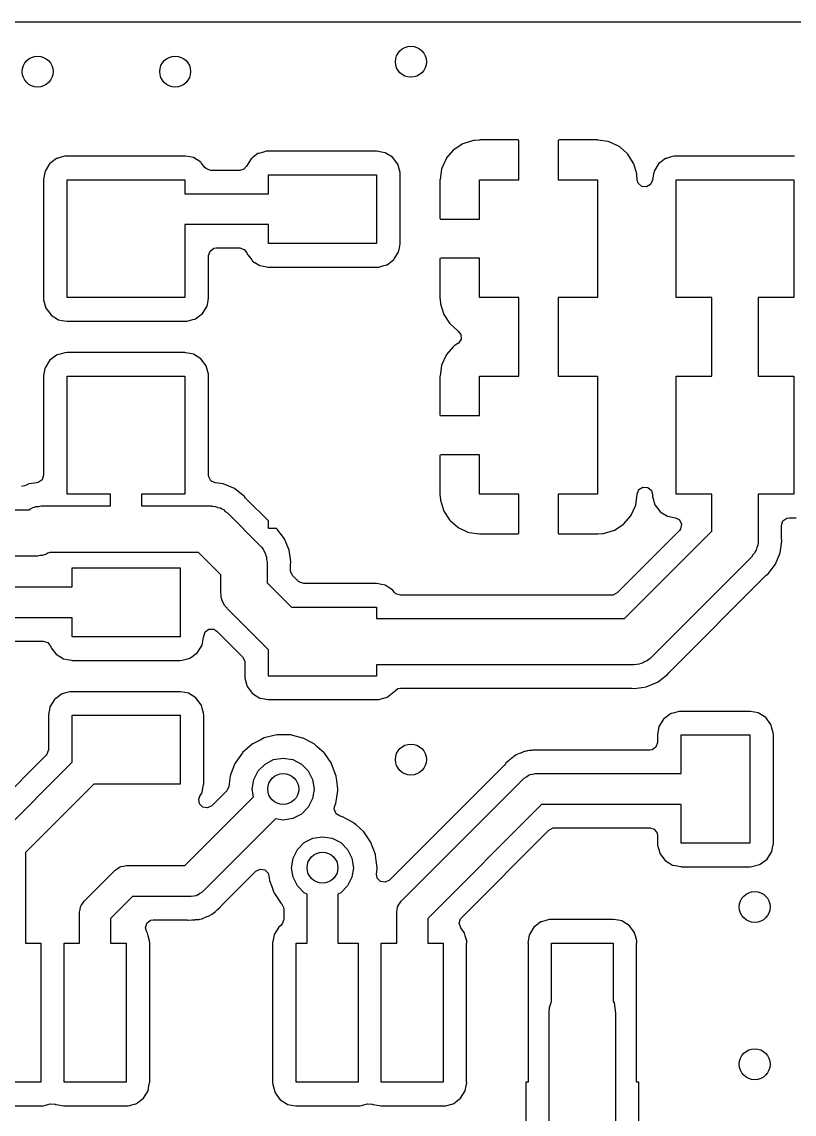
# Model space of a CAD drawing. Extents: x 0.03 to 2.37, y 0.03 to 1.57.
# Drawn here: x 1.507 to 1.9, y 1.015 to 1.57 of the extents above; entities that cross this region are included whole.
import ezdxf

# ---------------------------------------------------------------- set-up
doc = ezdxf.new("R2010")
doc.units = 0
doc.header["$MEASUREMENT"] = 0
doc.layers.add('BLACK', color=7, linetype='CONTINUOUS')

msp = doc.modelspace()

# ---------------------------------------------------------------- linework, layer by layer
at = {"layer": 'BLACK', "linetype": 'CONTINUOUS'}
for p, q in [((0.033583, 1.57031), (2.36642, 1.57031)), ((1.73138, 1.50822), (1.72701, 1.50541)), ((1.73188, 1.50845), (1.73138, 1.50822)), ((1.73693, 1.50993), (1.73188, 1.50845)), ((1.73733, 1.51001), (1.73693, 1.50993)), ((1.73993, 1.51019), (1.73733, 1.51001)), ((1.74007, 1.5102), (1.73993, 1.51019)), ((1.75968, 1.5102), (1.74007, 1.5102)), ((1.75984, 1.51008), (1.75968, 1.5102)), ((1.76, 1.50958), (1.75984, 1.51008)), ((1.76, 1.49), (1.76, 1.50958)), ((1.78012, 1.51003), (1.78, 1.50987)), ((1.78, 1.50987), (1.78, 1.49)), ((1.78062, 1.5102), (1.78012, 1.51003)), ((1.79986, 1.5102), (1.78062, 1.5102)), ((1.80014, 1.51018), (1.79986, 1.5102)), ((1.80541, 1.50942), (1.80014, 1.51018)), ((1.80594, 1.50926), (1.80541, 1.50942)), ((1.81067, 1.50711), (1.80594, 1.50926)), ((1.81113, 1.50681), (1.81067, 1.50711)), ((1.81505, 1.50341), (1.81113, 1.50681)), ((1.52464, 1.50077), (1.52111, 1.4981)), ((1.52499, 1.50087), (1.52464, 1.50077)), ((1.52749, 1.50158), (1.52499, 1.50087)), ((1.52499, 1.50087), (1.52499, 1.50087)), ((1.52889, 1.50198), (1.52749, 1.50158)), ((1.53, 1.50203), (1.52889, 1.50198)), ((1.59, 1.50203), (1.53, 1.50203)), ((1.59018, 1.50199), (1.59, 1.50203)), ((1.5924, 1.50158), (1.59018, 1.50199)), ((1.59018, 1.50199), (1.59018, 1.50199)), ((1.59434, 1.50122), (1.5924, 1.50158)), ((1.5981, 1.49889), (1.59434, 1.50122)), ((1.62361, 1.5006), (1.62128, 1.49684)), ((1.62417, 1.50103), (1.62361, 1.5006)), ((1.62465, 1.50139), (1.62417, 1.50103)), ((1.62714, 1.50327), (1.62465, 1.50139)), ((1.62749, 1.50337), (1.62714, 1.50327)), ((1.6299, 1.50405), (1.62749, 1.50337)), ((1.62749, 1.50337), (1.62749, 1.50337)), ((1.63139, 1.50448), (1.6299, 1.50405)), ((1.6325, 1.50453), (1.63139, 1.50448)), ((1.6875, 1.50453), (1.6325, 1.50453)), ((1.68768, 1.50449), (1.6875, 1.50453)), ((1.68997, 1.50407), (1.68768, 1.50449)), ((1.68768, 1.50449), (1.68768, 1.50449)), ((1.69184, 1.50372), (1.68997, 1.50407)), ((1.6956, 1.50139), (1.69184, 1.50372)), ((1.69827, 1.49786), (1.6956, 1.50139)), ((1.72289, 1.50067), (1.72074, 1.49594)), ((1.72319, 1.50113), (1.72289, 1.50067)), ((1.72659, 1.50505), (1.72319, 1.50113)), ((1.72701, 1.50541), (1.72659, 1.50505)), ((1.81541, 1.50299), (1.81505, 1.50341)), ((1.81822, 1.49862), (1.81541, 1.50299)), ((1.83464, 1.50077), (1.83111, 1.4981)), ((1.83499, 1.50087), (1.83464, 1.50077)), ((1.83749, 1.50158), (1.83499, 1.50087)), ((1.83499, 1.50087), (1.83499, 1.50087)), ((1.83889, 1.50198), (1.83749, 1.50158)), ((1.84, 1.50203), (1.83889, 1.50198)), ((1.9, 1.50203), (1.84, 1.50203)), ((1.90018, 1.50199), (1.9, 1.50203)), ((1.52111, 1.4981), (1.51878, 1.49434)), ((1.59832, 1.4986), (1.5981, 1.49889)), ((1.60009, 1.49625), (1.59832, 1.4986)), ((1.59832, 1.4986), (1.59832, 1.4986)), ((1.60091, 1.49545), (1.60009, 1.49625)), ((1.6032, 1.4947), (1.60091, 1.49545)), ((1.61997, 1.49533), (1.61786, 1.4947)), ((1.62123, 1.49688), (1.61997, 1.49533)), ((1.62128, 1.49684), (1.62123, 1.49688)), ((1.69948, 1.49361), (1.69827, 1.49786)), ((1.72058, 1.49541), (1.71982, 1.49014)), ((1.72074, 1.49594), (1.72058, 1.49541)), ((1.81845, 1.49812), (1.81822, 1.49862)), ((1.81993, 1.49307), (1.81845, 1.49812)), ((1.83111, 1.4981), (1.82878, 1.49434)), ((1.51801, 1.49018), (1.51797, 1.49)), ((1.51797, 1.49), (1.51797, 1.43)), ((1.51865, 1.49361), (1.51801, 1.49018)), ((1.51801, 1.49018), (1.51801, 1.49018)), ((1.51878, 1.49434), (1.51865, 1.49361)), ((1.53, 1.43), (1.53, 1.49)), ((1.53, 1.49), (1.59, 1.49)), ((1.59, 1.49), (1.59, 1.48287)), ((1.61786, 1.4947), (1.6032, 1.4947)), ((1.6325, 1.48287), (1.6325, 1.4925)), ((1.6325, 1.4925), (1.6875, 1.4925)), ((1.6875, 1.4925), (1.6875, 1.4575)), ((1.69953, 1.4925), (1.69948, 1.49361)), ((1.69953, 1.4575), (1.69953, 1.4925)), ((1.71982, 1.49014), (1.7198, 1.48986)), ((1.7198, 1.48986), (1.7198, 1.47062)), ((1.74, 1.47), (1.74, 1.49)), ((1.74, 1.49), (1.76, 1.49)), ((1.78, 1.49), (1.8, 1.49)), ((1.8, 1.49), (1.8, 1.43)), ((1.82001, 1.49267), (1.81993, 1.49307)), ((1.82019, 1.49007), (1.82001, 1.49267)), ((1.82019, 1.49001), (1.82019, 1.49007)), ((1.8202, 1.49001), (1.82019, 1.49001)), ((1.8202, 1.49), (1.8202, 1.49001)), ((1.82074, 1.48816), (1.8202, 1.49)), ((1.8202, 1.49), (1.8202, 1.49)), ((1.82797, 1.48979), (1.82702, 1.48758)), ((1.82801, 1.49018), (1.82797, 1.49)), ((1.82797, 1.49), (1.82797, 1.48982)), ((1.82797, 1.48982), (1.82797, 1.48979)), ((1.82865, 1.49361), (1.82801, 1.49018)), ((1.82801, 1.49018), (1.82801, 1.49018)), ((1.82878, 1.49434), (1.82865, 1.49361)), ((1.84, 1.43), (1.84, 1.49)), ((1.84, 1.49), (1.9, 1.49)), ((1.9, 1.49), (1.9, 1.43)), ((1.82255, 1.48657), (1.82074, 1.48816)), ((1.82495, 1.48635), (1.82255, 1.48657)), ((1.82702, 1.48758), (1.82495, 1.48635)), ((1.59, 1.48287), (1.6325, 1.48287)), ((1.6325, 1.46713), (1.59, 1.46713)), ((1.59, 1.46713), (1.59, 1.43)), ((1.6325, 1.4575), (1.6325, 1.46713)), ((1.7198, 1.47062), (1.71997, 1.47012)), ((1.71997, 1.47012), (1.72013, 1.47)), ((1.72013, 1.47), (1.74, 1.47)), ((1.6875, 1.4575), (1.6325, 1.4575)), ((1.69912, 1.4553), (1.69949, 1.45732)), ((1.69949, 1.45732), (1.69953, 1.4575)), ((1.69949, 1.45732), (1.69949, 1.45732)), ((1.60203, 1.4514), (1.60277, 1.45369)), ((1.60203, 1.43), (1.60203, 1.4514)), ((1.60277, 1.45369), (1.60472, 1.4551)), ((1.60472, 1.4551), (1.60593, 1.4553)), ((1.60593, 1.4553), (1.61789, 1.4553)), ((1.61789, 1.4553), (1.62018, 1.45455)), ((1.62018, 1.45455), (1.62142, 1.45278)), ((1.62142, 1.45278), (1.62147, 1.45281)), ((1.62147, 1.45281), (1.62163, 1.45249)), ((1.62163, 1.45249), (1.62173, 1.45214)), ((1.62173, 1.45214), (1.62195, 1.45185)), ((1.62195, 1.45185), (1.62195, 1.45185)), ((1.62195, 1.45185), (1.62397, 1.44918)), ((1.69656, 1.44968), (1.69872, 1.45316)), ((1.69872, 1.45316), (1.69912, 1.4553)), ((1.62397, 1.44918), (1.6244, 1.44861)), ((1.6244, 1.44861), (1.62816, 1.44628)), ((1.62816, 1.44628), (1.63003, 1.44593)), ((1.63003, 1.44593), (1.63232, 1.44551)), ((1.63232, 1.44551), (1.63232, 1.44551)), ((1.63232, 1.44551), (1.6325, 1.44547)), ((1.6325, 1.44547), (1.6875, 1.44547)), ((1.6875, 1.44547), (1.68861, 1.44552)), ((1.68861, 1.44552), (1.69128, 1.44628)), ((1.69128, 1.44628), (1.69251, 1.44663)), ((1.69251, 1.44663), (1.69286, 1.44673)), ((1.69251, 1.44663), (1.69251, 1.44663)), ((1.69286, 1.44673), (1.69639, 1.4494)), ((1.69639, 1.4494), (1.69656, 1.44968)), ((1.71992, 1.44984), (1.7198, 1.44968)), ((1.7198, 1.44968), (1.7198, 1.43007)), ((1.72042, 1.45), (1.71992, 1.44984)), ((1.74, 1.45), (1.72042, 1.45)), ((1.74, 1.43), (1.74, 1.45)), ((1.51797, 1.43), (1.51802, 1.42889)), ((1.51802, 1.42889), (1.51923, 1.42464)), ((1.59, 1.43), (1.53, 1.43)), ((1.60122, 1.42566), (1.60173, 1.42843)), ((1.60173, 1.42843), (1.60199, 1.42982)), ((1.60199, 1.42982), (1.60203, 1.43)), ((1.60199, 1.42982), (1.60199, 1.42982)), ((1.7198, 1.43007), (1.71981, 1.42993)), ((1.71981, 1.42993), (1.71999, 1.42733)), ((1.76, 1.43), (1.74, 1.43)), ((1.76, 1.39), (1.76, 1.43)), ((1.8, 1.43), (1.78, 1.43)), ((1.78, 1.43), (1.78, 1.39)), ((1.85819, 1.43), (1.84, 1.43)), ((1.85819, 1.39), (1.85819, 1.43)), ((1.9, 1.43), (1.88181, 1.43)), ((1.88181, 1.43), (1.88181, 1.39)), ((1.51923, 1.42464), (1.52117, 1.42207)), ((1.59889, 1.4219), (1.60122, 1.42566)), ((1.71999, 1.42733), (1.72007, 1.42693)), ((1.72007, 1.42693), (1.72155, 1.42188)), ((1.52117, 1.42207), (1.52158, 1.42153)), ((1.52158, 1.42153), (1.5219, 1.42111)), ((1.5219, 1.42111), (1.52566, 1.41878)), ((1.52566, 1.41878), (1.52753, 1.41843)), ((1.52753, 1.41843), (1.52982, 1.41801)), ((1.52982, 1.41801), (1.52982, 1.41801)), ((1.52982, 1.41801), (1.53, 1.41797)), ((1.53, 1.41797), (1.59, 1.41797)), ((1.59, 1.41797), (1.59111, 1.41802)), ((1.59111, 1.41802), (1.59408, 1.41887)), ((1.59408, 1.41887), (1.59501, 1.41913)), ((1.59501, 1.41913), (1.59536, 1.41923)), ((1.59501, 1.41913), (1.59501, 1.41913)), ((1.59536, 1.41923), (1.59889, 1.4219)), ((1.72155, 1.42188), (1.72178, 1.42138)), ((1.72178, 1.42138), (1.72459, 1.41701)), ((1.72459, 1.41701), (1.72495, 1.41659)), ((1.72495, 1.41659), (1.72887, 1.41319)), ((1.72887, 1.41319), (1.72889, 1.41318)), ((1.72889, 1.41318), (1.7289, 1.41317)), ((1.7289, 1.41317), (1.72908, 1.41301)), ((1.72908, 1.41301), (1.72905, 1.41298)), ((1.72905, 1.41298), (1.73041, 1.41132)), ((1.72889, 1.40662), (1.72701, 1.40541)), ((1.72925, 1.40688), (1.72889, 1.40662)), ((1.73055, 1.40891), (1.72925, 1.40688)), ((1.73041, 1.41132), (1.73055, 1.40891)), ((1.52464, 1.40077), (1.52111, 1.3981)), ((1.52499, 1.40087), (1.52464, 1.40077)), ((1.52649, 1.40129), (1.52499, 1.40087)), ((1.52499, 1.40087), (1.52499, 1.40087)), ((1.52889, 1.40198), (1.52649, 1.40129)), ((1.53, 1.40203), (1.52889, 1.40198)), ((1.59, 1.40203), (1.53, 1.40203)), ((1.59018, 1.40199), (1.59, 1.40203)), ((1.59247, 1.40157), (1.59018, 1.40199)), ((1.59018, 1.40199), (1.59018, 1.40199)), ((1.59434, 1.40122), (1.59247, 1.40157)), ((1.5981, 1.39889), (1.59434, 1.40122)), ((1.72289, 1.40067), (1.72074, 1.39594)), ((1.72319, 1.40113), (1.72289, 1.40067)), ((1.72659, 1.40505), (1.72319, 1.40113)), ((1.72701, 1.40541), (1.72659, 1.40505)), ((1.52111, 1.3981), (1.51878, 1.39434)), ((1.60077, 1.39536), (1.5981, 1.39889)), ((1.60198, 1.39111), (1.60077, 1.39536)), ((1.72058, 1.39541), (1.71982, 1.39014)), ((1.72074, 1.39594), (1.72058, 1.39541)), ((1.51801, 1.39018), (1.51797, 1.39)), ((1.51797, 1.39), (1.51797, 1.3396)), ((1.51872, 1.39399), (1.51801, 1.39018)), ((1.51801, 1.39018), (1.51801, 1.39018)), ((1.51878, 1.39434), (1.51872, 1.39399)), ((1.53, 1.33), (1.53, 1.39)), ((1.53, 1.39), (1.59, 1.39)), ((1.59, 1.39), (1.59, 1.33)), ((1.60203, 1.39), (1.60198, 1.39111)), ((1.60203, 1.3396), (1.60203, 1.39)), ((1.71982, 1.39014), (1.7198, 1.38986)), ((1.7198, 1.38986), (1.7198, 1.37062)), ((1.74, 1.37), (1.74, 1.39)), ((1.74, 1.39), (1.76, 1.39)), ((1.78, 1.39), (1.8, 1.39)), ((1.8, 1.39), (1.8, 1.33)), ((1.84, 1.33), (1.84, 1.39)), ((1.84, 1.39), (1.85819, 1.39)), ((1.88181, 1.39), (1.9, 1.39)), ((1.9, 1.39), (1.9, 1.33)), ((1.7198, 1.37062), (1.71997, 1.37012)), ((1.71997, 1.37012), (1.72013, 1.37)), ((1.72013, 1.37), (1.74, 1.37)), ((1.71992, 1.34984), (1.7198, 1.34968)), ((1.7198, 1.34968), (1.7198, 1.33007)), ((1.72042, 1.35), (1.71992, 1.34984)), ((1.74, 1.35), (1.72042, 1.35)), ((1.74, 1.33), (1.74, 1.35)), ((1.51797, 1.3396), (1.51723, 1.33731)), ((1.60209, 1.33889), (1.60203, 1.3396)), ((1.50827, 1.33425), (1.50678, 1.33396)), ((1.50909, 1.33459), (1.50827, 1.33425)), ((1.51058, 1.33521), (1.50909, 1.33459)), ((1.51458, 1.33574), (1.51058, 1.33521)), ((1.51528, 1.3359), (1.51458, 1.33574)), ((1.51723, 1.33731), (1.51528, 1.3359)), ((1.60324, 1.33678), (1.60209, 1.33889)), ((1.60542, 1.33574), (1.60324, 1.33678)), ((1.60942, 1.33521), (1.60542, 1.33574)), ((1.61517, 1.33283), (1.60942, 1.33521)), ((1.55213, 1.33), (1.53, 1.33)), ((1.55213, 1.324), (1.55213, 1.33)), ((1.59, 1.33), (1.56787, 1.33)), ((1.56787, 1.33), (1.56787, 1.324)), ((1.61872, 1.3301), (1.61517, 1.33283)), ((1.6201, 1.32904), (1.61872, 1.3301)), ((1.62026, 1.32884), (1.6201, 1.32904)), ((1.62087, 1.32805), (1.62026, 1.32884)), ((1.7198, 1.33007), (1.71981, 1.32993)), ((1.71981, 1.32993), (1.71999, 1.32733)), ((1.76, 1.33), (1.74, 1.33)), ((1.76, 1.31013), (1.76, 1.33)), ((1.8, 1.33), (1.78, 1.33)), ((1.78, 1.33), (1.78, 1.31042)), ((1.81942, 1.32459), (1.82018, 1.32986)), ((1.82018, 1.32986), (1.82019, 1.33008)), ((1.82019, 1.33008), (1.8211, 1.33231)), ((1.8211, 1.33231), (1.82314, 1.33358)), ((1.82314, 1.33358), (1.82555, 1.33341)), ((1.82555, 1.33341), (1.82739, 1.33186)), ((1.82739, 1.33186), (1.82797, 1.32998)), ((1.82797, 1.32998), (1.82798, 1.32993)), ((1.82798, 1.32993), (1.82802, 1.32889)), ((1.82802, 1.32889), (1.82923, 1.32464)), ((1.85819, 1.33), (1.84, 1.33)), ((1.85819, 1.31127), (1.85819, 1.33)), ((1.9, 1.33), (1.88181, 1.33)), ((1.88181, 1.33), (1.88181, 1.30638)), ((1.51139, 1.32252), (1.5125, 1.3232)), ((1.5125, 1.3232), (1.51336, 1.32336)), ((1.51336, 1.32336), (1.51416, 1.32371)), ((1.51416, 1.32371), (1.51546, 1.32376)), ((1.51546, 1.32376), (1.51675, 1.324)), ((1.51675, 1.324), (1.55213, 1.324)), ((1.56787, 1.324), (1.60325, 1.324)), ((1.60325, 1.324), (1.60364, 1.32396)), ((1.60364, 1.32396), (1.60383, 1.32398)), ((1.60383, 1.32398), (1.60413, 1.32391)), ((1.60413, 1.32391), (1.60554, 1.32377)), ((1.60554, 1.32377), (1.60676, 1.32329)), ((1.60676, 1.32329), (1.60803, 1.32298)), ((1.60803, 1.32298), (1.60875, 1.32249)), ((1.6212, 1.32766), (1.62087, 1.32805)), ((1.6325, 1.31637), (1.6212, 1.32766)), ((1.71999, 1.32733), (1.72007, 1.32693)), ((1.72007, 1.32693), (1.72155, 1.32188)), ((1.81711, 1.31933), (1.81926, 1.32406)), ((1.81926, 1.32406), (1.81942, 1.32459)), ((1.82923, 1.32464), (1.83117, 1.32207)), ((1.23134, 1.32213), (1.51048, 1.32213)), ((1.51048, 1.32213), (1.51139, 1.32252)), ((1.60875, 1.32249), (1.60956, 1.32217)), ((1.60956, 1.32217), (1.61052, 1.32128)), ((1.61052, 1.32128), (1.6116, 1.32054)), ((1.6116, 1.32054), (1.62835, 1.30378)), ((1.72155, 1.32188), (1.72178, 1.32138)), ((1.72178, 1.32138), (1.72459, 1.31701)), ((1.81341, 1.31495), (1.81681, 1.31887)), ((1.81681, 1.31887), (1.81711, 1.31933)), ((1.83117, 1.32207), (1.83152, 1.3216)), ((1.83152, 1.3216), (1.8319, 1.32111)), ((1.8319, 1.32111), (1.83566, 1.31878)), ((1.83566, 1.31878), (1.83961, 1.31805)), ((1.83961, 1.31805), (1.84172, 1.31689)), ((1.89439, 1.31637), (1.89633, 1.31778)), ((1.89633, 1.31778), (1.89754, 1.31797)), ((1.89754, 1.31797), (1.9, 1.31797)), ((1.9, 1.31797), (1.90111, 1.31802)), ((1.6325, 1.3125), (1.6325, 1.31637)), ((1.63658, 1.3125), (1.6325, 1.3125)), ((1.63686, 1.31229), (1.63658, 1.3125)), ((1.63742, 1.31155), (1.63686, 1.31229)), ((1.63777, 1.31109), (1.63742, 1.31155)), ((1.72459, 1.31701), (1.72495, 1.31659)), ((1.72495, 1.31659), (1.72887, 1.31319)), ((1.72887, 1.31319), (1.72933, 1.31289)), ((1.72933, 1.31289), (1.73406, 1.31074)), ((1.80307, 1.31007), (1.80812, 1.31155)), ((1.80812, 1.31155), (1.80862, 1.31178)), ((1.80862, 1.31178), (1.81299, 1.31459)), ((1.81299, 1.31459), (1.81341, 1.31495)), ((1.84231, 1.31235), (1.84165, 1.31146)), ((1.84172, 1.31689), (1.84276, 1.31472)), ((1.84276, 1.31472), (1.84231, 1.31235)), ((1.89364, 1.31407), (1.89439, 1.31637)), ((1.89364, 1.30813), (1.89364, 1.31407)), ((1.63964, 1.30867), (1.63777, 1.31109)), ((1.63777, 1.31109), (1.63777, 1.31109)), ((1.64005, 1.30813), (1.63964, 1.30867)), ((1.64064, 1.30735), (1.64005, 1.30813)), ((1.64303, 1.3016), (1.64064, 1.30735)), ((1.73406, 1.31074), (1.73459, 1.31058)), ((1.73459, 1.31058), (1.73986, 1.30982)), ((1.73986, 1.30982), (1.74014, 1.3098)), ((1.74014, 1.3098), (1.75938, 1.3098)), ((1.75938, 1.3098), (1.75988, 1.30997)), ((1.75988, 1.30997), (1.76, 1.31013)), ((1.78, 1.31042), (1.78016, 1.30992)), ((1.78016, 1.30992), (1.78032, 1.3098)), ((1.78032, 1.3098), (1.79993, 1.3098)), ((1.79993, 1.3098), (1.80007, 1.30981)), ((1.80007, 1.30981), (1.80267, 1.30999)), ((1.80267, 1.30999), (1.80307, 1.31007)), ((1.84165, 1.31146), (1.80997, 1.27978)), ((1.81373, 1.26681), (1.85819, 1.31127)), ((1.88181, 1.30638), (1.88177, 1.30598)), ((1.88177, 1.30598), (1.8818, 1.3058)), ((1.89368, 1.30762), (1.89364, 1.30813)), ((1.89364, 1.30488), (1.89384, 1.30638)), ((1.89384, 1.30638), (1.89368, 1.30762)), ((1.52116, 1.30037), (1.52025, 1.29998)), ((1.59684, 1.30037), (1.52116, 1.30037)), ((1.60819, 1.28902), (1.59684, 1.30037)), ((1.62835, 1.30378), (1.6286, 1.30348)), ((1.6286, 1.30348), (1.62875, 1.30337)), ((1.62875, 1.30337), (1.62891, 1.3031)), ((1.62891, 1.3031), (1.62981, 1.302)), ((1.62981, 1.302), (1.63033, 1.3008)), ((1.63033, 1.3008), (1.63102, 1.29969)), ((1.64364, 1.29693), (1.64303, 1.3016)), ((1.88031, 1.30088), (1.87998, 1.30007)), ((1.8808, 1.30159), (1.88031, 1.30088)), ((1.8811, 1.30287), (1.8808, 1.30159)), ((1.88159, 1.30408), (1.8811, 1.30287)), ((1.88172, 1.3055), (1.88159, 1.30408)), ((1.8818, 1.3058), (1.88172, 1.3055)), ((1.89303, 1.30021), (1.89364, 1.30488)), ((1.89364, 1.30488), (1.89364, 1.30488)), ((1.51488, 1.2985), (1.23623, 1.2985)), ((1.51617, 1.29874), (1.51488, 1.2985)), ((1.51748, 1.29879), (1.51617, 1.29874)), ((1.51828, 1.29914), (1.51748, 1.29879)), ((1.51913, 1.2993), (1.51828, 1.29914)), ((1.52025, 1.29998), (1.51913, 1.2993)), ((1.63102, 1.29969), (1.63118, 1.29883)), ((1.63118, 1.29883), (1.63152, 1.29803)), ((1.63152, 1.29803), (1.63157, 1.29672)), ((1.63157, 1.29672), (1.63181, 1.29543)), ((1.63181, 1.29543), (1.63181, 1.28489)), ((1.64384, 1.29543), (1.64364, 1.29693)), ((1.64364, 1.29693), (1.64364, 1.29693)), ((1.64368, 1.29419), (1.64381, 1.29518)), ((1.64381, 1.29518), (1.64384, 1.29543)), ((1.87835, 1.29803), (1.82697, 1.24665)), ((1.87909, 1.29911), (1.87835, 1.29803)), ((1.87998, 1.30007), (1.87909, 1.29911)), ((1.89064, 1.29446), (1.89263, 1.29925)), ((1.89263, 1.29925), (1.89303, 1.30021)), ((1.5325, 1.28287), (1.5325, 1.2925)), ((1.5325, 1.2925), (1.5875, 1.2925)), ((1.5875, 1.2925), (1.5875, 1.2575)), ((1.64364, 1.29368), (1.64368, 1.29419)), ((1.64364, 1.29141), (1.64364, 1.29368)), ((1.64369, 1.2908), (1.64364, 1.29141)), ((1.64478, 1.28865), (1.64369, 1.2908)), ((1.88586, 1.28876), (1.88665, 1.28937)), ((1.88665, 1.28937), (1.88686, 1.28952)), ((1.88686, 1.28952), (1.88788, 1.29085)), ((1.88788, 1.29085), (1.89064, 1.29446)), ((1.60819, 1.28), (1.60819, 1.28902)), ((1.63181, 1.28489), (1.6442, 1.2725)), ((1.64777, 1.28567), (1.64478, 1.28865)), ((1.64823, 1.28527), (1.64777, 1.28567)), ((1.65052, 1.28453), (1.64823, 1.28527)), ((1.6875, 1.28453), (1.65052, 1.28453)), ((1.68768, 1.28449), (1.6875, 1.28453)), ((1.68997, 1.28407), (1.68768, 1.28449)), ((1.68768, 1.28449), (1.68768, 1.28449)), ((1.69184, 1.28372), (1.68997, 1.28407)), ((1.6934, 1.28275), (1.69184, 1.28372)), ((1.83658, 1.23952), (1.88548, 1.28842)), ((1.88548, 1.28842), (1.88586, 1.28876)), ((1.235, 1.28287), (1.5325, 1.28287)), ((1.60843, 1.27871), (1.60819, 1.28)), ((1.60848, 1.2774), (1.60843, 1.27871)), ((1.6953, 1.28158), (1.6934, 1.28275)), ((1.6956, 1.28139), (1.6953, 1.28158)), ((1.6953, 1.28158), (1.6953, 1.28158)), ((1.69582, 1.2811), (1.6956, 1.28139)), ((1.69651, 1.28019), (1.69582, 1.2811)), ((1.69582, 1.2811), (1.69582, 1.2811)), ((1.69733, 1.27939), (1.69651, 1.28019)), ((1.69962, 1.27864), (1.69733, 1.27939)), ((1.80721, 1.27864), (1.69962, 1.27864)), ((1.80782, 1.27869), (1.80721, 1.27864)), ((1.80997, 1.27978), (1.80782, 1.27869)), ((1.60882, 1.2766), (1.60848, 1.2774)), ((1.60898, 1.27575), (1.60882, 1.2766)), ((1.60967, 1.27463), (1.60898, 1.27575)), ((1.61019, 1.27343), (1.60967, 1.27463)), ((1.61109, 1.27233), (1.61019, 1.27343)), ((1.5325, 1.26713), (1.23826, 1.26713)), ((1.5325, 1.2575), (1.5325, 1.26713)), ((1.61125, 1.27207), (1.61109, 1.27233)), ((1.6114, 1.27196), (1.61125, 1.27207)), ((1.61165, 1.27165), (1.6114, 1.27196)), ((1.6325, 1.2508), (1.61165, 1.27165)), ((1.6442, 1.2725), (1.6875, 1.2725)), ((1.6875, 1.2725), (1.6875, 1.26681)), ((1.6875, 1.26681), (1.81373, 1.26681)), ((1.5875, 1.2575), (1.5325, 1.2575)), ((1.59912, 1.2553), (1.59949, 1.25732)), ((1.59949, 1.25732), (1.59953, 1.2575)), ((1.59949, 1.25732), (1.59949, 1.25732)), ((1.59953, 1.25768), (1.59954, 1.25786)), ((1.59953, 1.2575), (1.59953, 1.25768)), ((1.59954, 1.25786), (1.5996, 1.25785)), ((1.5996, 1.25785), (1.60027, 1.25992)), ((1.60027, 1.25992), (1.60222, 1.26134)), ((1.60222, 1.26134), (1.60463, 1.26134)), ((1.60463, 1.26134), (1.60618, 1.26038)), ((1.60618, 1.26038), (1.61933, 1.24723)), ((1.37198, 1.2553), (1.51789, 1.2553)), ((1.51789, 1.2553), (1.52018, 1.25455)), ((1.52018, 1.25455), (1.52142, 1.25278)), ((1.52142, 1.25278), (1.52147, 1.25281)), ((1.52147, 1.25281), (1.52163, 1.25249)), ((1.52163, 1.25249), (1.52173, 1.25214)), ((1.52173, 1.25214), (1.52195, 1.25185)), ((1.52195, 1.25185), (1.52195, 1.25185)), ((1.52195, 1.25185), (1.52357, 1.2497)), ((1.59639, 1.2494), (1.59872, 1.25316)), ((1.59872, 1.25316), (1.59912, 1.2553)), ((1.6325, 1.2375), (1.6325, 1.2508)), ((1.52357, 1.2497), (1.5244, 1.24861)), ((1.5244, 1.24861), (1.52816, 1.24628)), ((1.52816, 1.24628), (1.53003, 1.24593)), ((1.53003, 1.24593), (1.53232, 1.24551)), ((1.53232, 1.24551), (1.53232, 1.24551)), ((1.53232, 1.24551), (1.5325, 1.24547)), ((1.5325, 1.24547), (1.5875, 1.24547)), ((1.5875, 1.24547), (1.58861, 1.24552)), ((1.58861, 1.24552), (1.59128, 1.24628)), ((1.59128, 1.24628), (1.59251, 1.24663)), ((1.59251, 1.24663), (1.59286, 1.24673)), ((1.59251, 1.24663), (1.59251, 1.24663)), ((1.59286, 1.24673), (1.59639, 1.2494)), ((1.61933, 1.24723), (1.62042, 1.24509)), ((1.62042, 1.24509), (1.62047, 1.24448)), ((1.82519, 1.24519), (1.82399, 1.24467)), ((1.82629, 1.24609), (1.82519, 1.24519)), ((1.82656, 1.24625), (1.82629, 1.24609)), ((1.82667, 1.2464), (1.82656, 1.24625)), ((1.82697, 1.24665), (1.82667, 1.2464)), ((1.62047, 1.24448), (1.62047, 1.2375)), ((1.81862, 1.24319), (1.6875, 1.24319)), ((1.6875, 1.24319), (1.6875, 1.2375)), ((1.81991, 1.24343), (1.81862, 1.24319)), ((1.82122, 1.24348), (1.81991, 1.24343)), ((1.82202, 1.24382), (1.82122, 1.24348)), ((1.82287, 1.24398), (1.82202, 1.24382)), ((1.82399, 1.24467), (1.82287, 1.24398)), ((1.83624, 1.23914), (1.83658, 1.23952)), ((1.62047, 1.2375), (1.62052, 1.23639)), ((1.62052, 1.23639), (1.62173, 1.23214)), ((1.6875, 1.2375), (1.6325, 1.2375)), ((1.82479, 1.23197), (1.83054, 1.23436)), ((1.83054, 1.23436), (1.83167, 1.23522)), ((1.83167, 1.23522), (1.83428, 1.23723)), ((1.83428, 1.23723), (1.83548, 1.23814)), ((1.83428, 1.23723), (1.83428, 1.23723)), ((1.83548, 1.23814), (1.83624, 1.23914)), ((1.52714, 1.22827), (1.52477, 1.22647)), ((1.52749, 1.22837), (1.52714, 1.22827)), ((1.52936, 1.2289), (1.52749, 1.22837)), ((1.52749, 1.22837), (1.52749, 1.22837)), ((1.53139, 1.22948), (1.52936, 1.2289)), ((1.5325, 1.22953), (1.53139, 1.22948)), ((1.5875, 1.22953), (1.5325, 1.22953)), ((1.58768, 1.22949), (1.5875, 1.22953)), ((1.58997, 1.22907), (1.58768, 1.22949)), ((1.58768, 1.22949), (1.58768, 1.22949)), ((1.59184, 1.22872), (1.58997, 1.22907)), ((1.5956, 1.22639), (1.59184, 1.22872)), ((1.62173, 1.23214), (1.6244, 1.22861)), ((1.6244, 1.22861), (1.62816, 1.22628)), ((1.69286, 1.22673), (1.69639, 1.2294)), ((1.69639, 1.2294), (1.69658, 1.2297)), ((1.69658, 1.2297), (1.69682, 1.22997)), ((1.69682, 1.22997), (1.69691, 1.22989)), ((1.69691, 1.22989), (1.6983, 1.23107)), ((1.6983, 1.23107), (1.69977, 1.23136)), ((1.69977, 1.23136), (1.81687, 1.23136)), ((1.81687, 1.23136), (1.81738, 1.23132)), ((1.81738, 1.23132), (1.81862, 1.23116)), ((1.81862, 1.23116), (1.82112, 1.23149)), ((1.82112, 1.23149), (1.82251, 1.23167)), ((1.82251, 1.23167), (1.82479, 1.23197)), ((1.52361, 1.2256), (1.52128, 1.22184)), ((1.52443, 1.22622), (1.52361, 1.2256)), ((1.52477, 1.22647), (1.52443, 1.22622)), ((1.59827, 1.22286), (1.5956, 1.22639)), ((1.59837, 1.22251), (1.59827, 1.22286)), ((1.62816, 1.22628), (1.6295, 1.22603)), ((1.6295, 1.22603), (1.63232, 1.22551)), ((1.63232, 1.22551), (1.63232, 1.22551)), ((1.63232, 1.22551), (1.6325, 1.22547)), ((1.6325, 1.22547), (1.6875, 1.22547)), ((1.6875, 1.22547), (1.68861, 1.22552)), ((1.68861, 1.22552), (1.69179, 1.22643)), ((1.69179, 1.22643), (1.69251, 1.22663)), ((1.69251, 1.22663), (1.69286, 1.22673)), ((1.69251, 1.22663), (1.69251, 1.22663)), ((1.52051, 1.21768), (1.52047, 1.2175)), ((1.52047, 1.2175), (1.52047, 1.19995)), ((1.52122, 1.22149), (1.52051, 1.21768)), ((1.52051, 1.21768), (1.52051, 1.21768)), ((1.52128, 1.22184), (1.52122, 1.22149)), ((1.5325, 1.19364), (1.5325, 1.2175)), ((1.5325, 1.2175), (1.5875, 1.2175)), ((1.5875, 1.2175), (1.5875, 1.1825)), ((1.59874, 1.2212), (1.59837, 1.22251)), ((1.59837, 1.22251), (1.59837, 1.22251)), ((1.59948, 1.21861), (1.59874, 1.2212)), ((1.59953, 1.2175), (1.59948, 1.21861)), ((1.59953, 1.1825), (1.59953, 1.2175)), ((1.83714, 1.21827), (1.83361, 1.2156)), ((1.83749, 1.21837), (1.83714, 1.21827)), ((1.83911, 1.21883), (1.83749, 1.21837)), ((1.83749, 1.21837), (1.83749, 1.21837)), ((1.84139, 1.21948), (1.83911, 1.21883)), ((1.8425, 1.21953), (1.84139, 1.21948)), ((1.8775, 1.21953), (1.8425, 1.21953)), ((1.87768, 1.21949), (1.8775, 1.21953)), ((1.87997, 1.21907), (1.87768, 1.21949)), ((1.87768, 1.21949), (1.87768, 1.21949)), ((1.88184, 1.21872), (1.87997, 1.21907)), ((1.8856, 1.21639), (1.88184, 1.21872)), ((1.83128, 1.21184), (1.83104, 1.21055)), ((1.83361, 1.2156), (1.83128, 1.21184)), ((1.88827, 1.21286), (1.8856, 1.21639)), ((1.88837, 1.21251), (1.88827, 1.21286)), ((1.88879, 1.21101), (1.88837, 1.21251)), ((1.88837, 1.21251), (1.88837, 1.21251)), ((1.63032, 1.20603), (1.6282, 1.20494)), ((1.63681, 1.20759), (1.63032, 1.20603)), ((1.63704, 1.20759), (1.63681, 1.20759)), ((1.64011, 1.20757), (1.63704, 1.20759)), ((1.63704, 1.20759), (1.63704, 1.20759)), ((1.64348, 1.20756), (1.64011, 1.20757)), ((1.64371, 1.2075), (1.64348, 1.20756)), ((1.64672, 1.20674), (1.64371, 1.2075)), ((1.64371, 1.2075), (1.64371, 1.2075)), ((1.64995, 1.20593), (1.64672, 1.20674)), ((1.65016, 1.20582), (1.64995, 1.20593)), ((1.83051, 1.20768), (1.83047, 1.2075)), ((1.83047, 1.2075), (1.83047, 1.2036)), ((1.83104, 1.21055), (1.83051, 1.20768)), ((1.83051, 1.20768), (1.83051, 1.20768)), ((1.8425, 1.18787), (1.8425, 1.2075)), ((1.8425, 1.2075), (1.8775, 1.2075)), ((1.8775, 1.2075), (1.8775, 1.1525)), ((1.88948, 1.20861), (1.88879, 1.21101)), ((1.88953, 1.2075), (1.88948, 1.20861)), ((1.88953, 1.1525), (1.88953, 1.2075)), ((1.62166, 1.20059), (1.61936, 1.19859)), ((1.62421, 1.20282), (1.62166, 1.20059)), ((1.62439, 1.20297), (1.62421, 1.20282)), ((1.62421, 1.20282), (1.62421, 1.20282)), ((1.6246, 1.20308), (1.62439, 1.20297)), ((1.6282, 1.20494), (1.6246, 1.20308)), ((1.6246, 1.20308), (1.6246, 1.20308)), ((1.65435, 1.2036), (1.65016, 1.20582)), ((1.65016, 1.20582), (1.65016, 1.20582)), ((1.65585, 1.20281), (1.65435, 1.2036)), ((1.65603, 1.20265), (1.65585, 1.20281)), ((1.65731, 1.20151), (1.65603, 1.20265)), ((1.65603, 1.20265), (1.65603, 1.20265)), ((1.66083, 1.19837), (1.65731, 1.20151)), ((1.82973, 1.20131), (1.82778, 1.1999)), ((1.83047, 1.2036), (1.82973, 1.20131)), ((1.51933, 1.1972), (1.4911, 1.16897)), ((1.51973, 1.19766), (1.51933, 1.1972)), ((1.52047, 1.19995), (1.51973, 1.19766)), ((1.61715, 1.19544), (1.61552, 1.19313)), ((1.61922, 1.19839), (1.61715, 1.19544)), ((1.61936, 1.19859), (1.61922, 1.19839)), ((1.63074, 1.19274), (1.63513, 1.19498)), ((1.63513, 1.19498), (1.64, 1.19575)), ((1.64, 1.19575), (1.64487, 1.19498)), ((1.64487, 1.19498), (1.64926, 1.19274)), ((1.66097, 1.19817), (1.66083, 1.19837)), ((1.66434, 1.19326), (1.66097, 1.19817)), ((1.75539, 1.19499), (1.75491, 1.19451)), ((1.75553, 1.1951), (1.75539, 1.19499)), ((1.75588, 1.19535), (1.75553, 1.1951)), ((1.75613, 1.19554), (1.75588, 1.19535)), ((1.75734, 1.19658), (1.75613, 1.19554)), ((1.75755, 1.19677), (1.75734, 1.19659)), ((1.75734, 1.19659), (1.75734, 1.19658)), ((1.7578, 1.19688), (1.75755, 1.19677)), ((1.75791, 1.19693), (1.7578, 1.19688)), ((1.7578, 1.19688), (1.7578, 1.19688)), ((1.7586, 1.19733), (1.75791, 1.19693)), ((1.7587, 1.19741), (1.7586, 1.19733)), ((1.75892, 1.19757), (1.7587, 1.19741)), ((1.7587, 1.19741), (1.7587, 1.19741)), ((1.76069, 1.19821), (1.75892, 1.19757)), ((1.76098, 1.19833), (1.76069, 1.19821)), ((1.76268, 1.1991), (1.76098, 1.19833)), ((1.76296, 1.19914), (1.76268, 1.1991)), ((1.76308, 1.19916), (1.76296, 1.19914)), ((1.76296, 1.19914), (1.76296, 1.19914)), ((1.76385, 1.19935), (1.76308, 1.19916)), ((1.76423, 1.19949), (1.76385, 1.19935)), ((1.76451, 1.19951), (1.76423, 1.19949)), ((1.76516, 1.19955), (1.76451, 1.19951)), ((1.76451, 1.19951), (1.76451, 1.19951)), ((1.7661, 1.1996), (1.76516, 1.19955)), ((1.76641, 1.19964), (1.7661, 1.1996)), ((1.76689, 1.1997), (1.76641, 1.19964)), ((1.7676, 1.1997), (1.76689, 1.1997)), ((1.76784, 1.19971), (1.7676, 1.1997)), ((1.76798, 1.19972), (1.76784, 1.19971)), ((1.76986, 1.19984), (1.76798, 1.19972)), ((1.77013, 1.19978), (1.76986, 1.19984)), ((1.77041, 1.19975), (1.77013, 1.19978)), ((1.77089, 1.1997), (1.77041, 1.19976)), ((1.77041, 1.19976), (1.77041, 1.19975)), ((1.82657, 1.1997), (1.77089, 1.1997)), ((1.82778, 1.1999), (1.82657, 1.1997)), ((1.49538, 1.15651), (1.5325, 1.19364)), ((1.61544, 1.19291), (1.61321, 1.1872)), ((1.61552, 1.19313), (1.61544, 1.19291)), ((1.61544, 1.19291), (1.61544, 1.19291)), ((1.62502, 1.18487), (1.62726, 1.18926)), ((1.62726, 1.18926), (1.63074, 1.19274)), ((1.64926, 1.19274), (1.65274, 1.18926)), ((1.65274, 1.18926), (1.65498, 1.18487)), ((1.66461, 1.19287), (1.66434, 1.19326)), ((1.66697, 1.18663), (1.66461, 1.19287)), ((1.75259, 1.19219), (1.69403, 1.13363)), ((1.7531, 1.19282), (1.75259, 1.19219)), ((1.75327, 1.19308), (1.7531, 1.19282)), ((1.7547, 1.19432), (1.75327, 1.19308)), ((1.75491, 1.19451), (1.7547, 1.19432)), ((1.61307, 1.18667), (1.61237, 1.18137)), ((1.6131, 1.18691), (1.61307, 1.18667)), ((1.61321, 1.1872), (1.6131, 1.18691)), ((1.62425, 1.18), (1.62502, 1.18487)), ((1.65498, 1.18487), (1.65575, 1.18)), ((1.667, 1.18639), (1.66697, 1.18663)), ((1.66725, 1.18432), (1.667, 1.18639)), ((1.667, 1.18639), (1.667, 1.18639)), ((1.66778, 1.18), (1.66725, 1.18432)), ((1.7001, 1.12297), (1.76271, 1.18558)), ((1.76271, 1.18558), (1.76382, 1.18628)), ((1.76382, 1.18628), (1.76485, 1.1871)), ((1.76485, 1.1871), (1.76529, 1.1872)), ((1.76529, 1.1872), (1.76568, 1.18744)), ((1.76568, 1.18744), (1.76699, 1.18758)), ((1.76699, 1.18758), (1.76827, 1.18787)), ((1.76827, 1.18787), (1.8425, 1.18787)), ((1.54364, 1.1825), (1.50882, 1.14768)), ((1.5875, 1.1825), (1.54364, 1.1825)), ((1.59853, 1.17785), (1.59872, 1.17816)), ((1.59872, 1.17816), (1.59917, 1.18057)), ((1.59917, 1.18057), (1.59949, 1.18232)), ((1.59949, 1.18232), (1.59953, 1.1825)), ((1.59949, 1.18232), (1.59949, 1.18232)), ((1.61126, 1.17913), (1.60365, 1.17152)), ((1.61237, 1.18137), (1.61126, 1.17913)), ((1.62488, 1.17602), (1.62425, 1.18)), ((1.65575, 1.18), (1.65498, 1.17513)), ((1.66708, 1.17461), (1.66775, 1.17929)), ((1.66775, 1.17929), (1.66777, 1.17942)), ((1.66775, 1.17929), (1.66775, 1.17929)), ((1.66777, 1.17942), (1.66778, 1.18)), ((1.58989, 1.14102), (1.62488, 1.17602)), ((1.59705, 1.17489), (1.59758, 1.17633)), ((1.59743, 1.17251), (1.59705, 1.17489)), ((1.59758, 1.17633), (1.59853, 1.17785)), ((1.59853, 1.17785), (1.59853, 1.17785)), ((1.65498, 1.17513), (1.65274, 1.17074)), ((1.66627, 1.17142), (1.66674, 1.17259)), ((1.66674, 1.17259), (1.66683, 1.17281)), ((1.66674, 1.17259), (1.66674, 1.17259)), ((1.66683, 1.17281), (1.66708, 1.17461)), ((1.59913, 1.1708), (1.59743, 1.17251)), ((1.60151, 1.17043), (1.59913, 1.1708)), ((1.60365, 1.17152), (1.60151, 1.17043)), ((1.64926, 1.16726), (1.64487, 1.16502)), ((1.65274, 1.17074), (1.64926, 1.16726)), ((1.666, 1.1697), (1.66627, 1.17142)), ((1.6669, 1.16747), (1.666, 1.1697)), ((1.66894, 1.16619), (1.6669, 1.16747)), ((1.77153, 1.17213), (1.71354, 1.11414)), ((1.8425, 1.17213), (1.77153, 1.17213)), ((1.8425, 1.1525), (1.8425, 1.17213)), ((1.63602, 1.16488), (1.59871, 1.12757)), ((1.64, 1.16425), (1.63602, 1.16488)), ((1.64487, 1.16502), (1.64, 1.16425)), ((1.66973, 1.16599), (1.66894, 1.16619)), ((1.66995, 1.16593), (1.66973, 1.16599)), ((1.66973, 1.16599), (1.66973, 1.16599)), ((1.67016, 1.16582), (1.66995, 1.16593)), ((1.67564, 1.16292), (1.67016, 1.16582)), ((1.67016, 1.16582), (1.67016, 1.16582)), ((1.67585, 1.16281), (1.67564, 1.16292)), ((1.67603, 1.16265), (1.67585, 1.16281)), ((1.67706, 1.16173), (1.67603, 1.16265)), ((1.67603, 1.16265), (1.67603, 1.16265)), ((1.68083, 1.15837), (1.67706, 1.16173)), ((1.68097, 1.15817), (1.68083, 1.15837)), ((1.68439, 1.15319), (1.68097, 1.15817)), ((1.73069, 1.11456), (1.77529, 1.15915)), ((1.77529, 1.15915), (1.77743, 1.16025)), ((1.77743, 1.16025), (1.77804, 1.1603)), ((1.77804, 1.1603), (1.82657, 1.1603)), ((1.82657, 1.1603), (1.82887, 1.15955)), ((1.82887, 1.15955), (1.83028, 1.1576)), ((1.83028, 1.1576), (1.83047, 1.1564)), ((1.83047, 1.1564), (1.83047, 1.1525)), ((1.64726, 1.14926), (1.65074, 1.15274)), ((1.65074, 1.15274), (1.65513, 1.15498)), ((1.65513, 1.15498), (1.66, 1.15575)), ((1.66, 1.15575), (1.66487, 1.15498)), ((1.66487, 1.15498), (1.66926, 1.15274)), ((1.66926, 1.15274), (1.67274, 1.14926)), ((1.68461, 1.15287), (1.68439, 1.15319)), ((1.68697, 1.14663), (1.68461, 1.15287)), ((1.83047, 1.1525), (1.83052, 1.15139)), ((1.83052, 1.15139), (1.83099, 1.14973)), ((1.8775, 1.1525), (1.8425, 1.1525)), ((1.88908, 1.15008), (1.88949, 1.15232)), ((1.88949, 1.15232), (1.88953, 1.1525)), ((1.88949, 1.15232), (1.88949, 1.15232)), ((1.50882, 1.14768), (1.50882, 1.10165)), ((1.64425, 1.14), (1.64502, 1.14487)), ((1.64502, 1.14487), (1.64726, 1.14926)), ((1.67274, 1.14926), (1.67498, 1.14487)), ((1.67498, 1.14487), (1.67575, 1.14)), ((1.687, 1.14639), (1.68697, 1.14663)), ((1.68734, 1.14361), (1.687, 1.14639)), ((1.687, 1.14639), (1.687, 1.14639)), ((1.83099, 1.14973), (1.83148, 1.14804)), ((1.83148, 1.14804), (1.83173, 1.14714)), ((1.83173, 1.14714), (1.8344, 1.14361)), ((1.88639, 1.1444), (1.88872, 1.14816)), ((1.88872, 1.14816), (1.88908, 1.15008)), ((1.55444, 1.13873), (1.55556, 1.13943)), ((1.55556, 1.13943), (1.55659, 1.14024)), ((1.55659, 1.14024), (1.55703, 1.14035)), ((1.55703, 1.14035), (1.55741, 1.14059)), ((1.55741, 1.14059), (1.55872, 1.14073)), ((1.55872, 1.14073), (1.56, 1.14102)), ((1.56, 1.14102), (1.58989, 1.14102)), ((1.62608, 1.13822), (1.62823, 1.13931)), ((1.62823, 1.13931), (1.63061, 1.13893)), ((1.64502, 1.13513), (1.64425, 1.14)), ((1.67575, 1.14), (1.67498, 1.13513)), ((1.68778, 1.14), (1.68734, 1.14361)), ((1.68742, 1.13694), (1.68775, 1.13929)), ((1.68775, 1.13929), (1.68777, 1.13942)), ((1.68775, 1.13929), (1.68775, 1.13929)), ((1.68777, 1.13942), (1.68778, 1.14)), ((1.8344, 1.14361), (1.83816, 1.14128)), ((1.83816, 1.14128), (1.83954, 1.14103)), ((1.83954, 1.14103), (1.84232, 1.14051)), ((1.84232, 1.14051), (1.84232, 1.14051)), ((1.84232, 1.14051), (1.8425, 1.14047)), ((1.8425, 1.14047), (1.8775, 1.14047)), ((1.8775, 1.14047), (1.87861, 1.14052)), ((1.87861, 1.14052), (1.88128, 1.14128)), ((1.88128, 1.14128), (1.88251, 1.14163)), ((1.88251, 1.14163), (1.88286, 1.14173)), ((1.88251, 1.14163), (1.88251, 1.14163)), ((1.88286, 1.14173), (1.88639, 1.1444)), ((1.53868, 1.12297), (1.55444, 1.13873)), ((1.60883, 1.12096), (1.62608, 1.13822)), ((1.63061, 1.13893), (1.63231, 1.13723)), ((1.63231, 1.13723), (1.63271, 1.13589)), ((1.63271, 1.13589), (1.63285, 1.13462)), ((1.63285, 1.13462), (1.63296, 1.13366)), ((1.63296, 1.13366), (1.63304, 1.13344)), ((1.64726, 1.13074), (1.64502, 1.13513)), ((1.67498, 1.13513), (1.67274, 1.13074)), ((1.6878, 1.13462), (1.68742, 1.13694)), ((1.68951, 1.13291), (1.6878, 1.13462)), ((1.63304, 1.13344), (1.63304, 1.13344)), ((1.63304, 1.13344), (1.63413, 1.13046)), ((1.63413, 1.13046), (1.63525, 1.12739)), ((1.65074, 1.12726), (1.64726, 1.13074)), ((1.67274, 1.13074), (1.66926, 1.12726)), ((1.69188, 1.13254), (1.68951, 1.13291)), ((1.69403, 1.13363), (1.69188, 1.13254)), ((1.53798, 1.12186), (1.53868, 1.12297)), ((1.56326, 1.12528), (1.55213, 1.11414)), ((1.59315, 1.12528), (1.56326, 1.12528)), ((1.59443, 1.12557), (1.59315, 1.12528)), ((1.59574, 1.12571), (1.59443, 1.12557)), ((1.59612, 1.12595), (1.59574, 1.12571)), ((1.59656, 1.12605), (1.59612, 1.12595)), ((1.59759, 1.12687), (1.59656, 1.12605)), ((1.59871, 1.12757), (1.59759, 1.12687)), ((1.63525, 1.12739), (1.63538, 1.1272)), ((1.63538, 1.1272), (1.63538, 1.1272)), ((1.63538, 1.1272), (1.63565, 1.12679)), ((1.63565, 1.12679), (1.63897, 1.12185)), ((1.65213, 1.12656), (1.65074, 1.12726)), ((1.65213, 1.10165), (1.65213, 1.12656)), ((1.66926, 1.12726), (1.66787, 1.12656)), ((1.66787, 1.12656), (1.66787, 1.10165)), ((1.6994, 1.12186), (1.7001, 1.12297)), ((1.53638, 1.11742), (1.53667, 1.1187)), ((1.53638, 1.10165), (1.53638, 1.11742)), ((1.53667, 1.1187), (1.53682, 1.12)), ((1.53682, 1.12), (1.53706, 1.12039)), ((1.53706, 1.12039), (1.53716, 1.12083)), ((1.53716, 1.12083), (1.53798, 1.12186)), ((1.60408, 1.11656), (1.60529, 1.11761)), ((1.60529, 1.11761), (1.60554, 1.1178)), ((1.60554, 1.1178), (1.6059, 1.11807)), ((1.6059, 1.11807), (1.60602, 1.11816)), ((1.6059, 1.11807), (1.6059, 1.11807)), ((1.60602, 1.11816), (1.6065, 1.11864)), ((1.6065, 1.11864), (1.60672, 1.11883)), ((1.60672, 1.11883), (1.60794, 1.11989)), ((1.60794, 1.11989), (1.60815, 1.12007)), ((1.60815, 1.12007), (1.60832, 1.12033)), ((1.60832, 1.12033), (1.60883, 1.12096)), ((1.63897, 1.12185), (1.63915, 1.12169)), ((1.63915, 1.12169), (1.6393, 1.12151)), ((1.6393, 1.12151), (1.63923, 1.12145)), ((1.63923, 1.12145), (1.64021, 1.11972)), ((1.64021, 1.11972), (1.6403, 1.11893)), ((1.6403, 1.11893), (1.6403, 1.11364)), ((1.6978, 1.11742), (1.69809, 1.1187)), ((1.6978, 1.10165), (1.6978, 1.11742)), ((1.69809, 1.1187), (1.69824, 1.12)), ((1.69824, 1.12), (1.69848, 1.12039)), ((1.69848, 1.12039), (1.69858, 1.12083)), ((1.69858, 1.12083), (1.6994, 1.12186)), ((1.55213, 1.11414), (1.55213, 1.10165)), ((1.56984, 1.10947), (1.57054, 1.11178)), ((1.57054, 1.11178), (1.57247, 1.11323)), ((1.57247, 1.11323), (1.57374, 1.11344)), ((1.57374, 1.11344), (1.59053, 1.11344)), ((1.59053, 1.11344), (1.59101, 1.11339)), ((1.59101, 1.11339), (1.59101, 1.1134)), ((1.59101, 1.1134), (1.59128, 1.11337)), ((1.59128, 1.11337), (1.59155, 1.11331)), ((1.59155, 1.11331), (1.59357, 1.11344)), ((1.59357, 1.11344), (1.59381, 1.11344)), ((1.59381, 1.11344), (1.59452, 1.11344)), ((1.59452, 1.11344), (1.59466, 1.11346)), ((1.59466, 1.11346), (1.59491, 1.1135)), ((1.59466, 1.11346), (1.59466, 1.11346)), ((1.59491, 1.1135), (1.595, 1.11351)), ((1.595, 1.11351), (1.59532, 1.11355)), ((1.59532, 1.11355), (1.59691, 1.11364)), ((1.59691, 1.11364), (1.59719, 1.11366)), ((1.59691, 1.11364), (1.59691, 1.11364)), ((1.59719, 1.11366), (1.59756, 1.1138)), ((1.59756, 1.1138), (1.59834, 1.11399)), ((1.59834, 1.11399), (1.59874, 1.11405)), ((1.59874, 1.11405), (1.59899, 1.11416)), ((1.59899, 1.11416), (1.60044, 1.11482)), ((1.59899, 1.11416), (1.59899, 1.11416)), ((1.60044, 1.11482), (1.60073, 1.11494)), ((1.60073, 1.11494), (1.60223, 1.11548)), ((1.60223, 1.11548), (1.60249, 1.11558)), ((1.60223, 1.11548), (1.60223, 1.11548)), ((1.60249, 1.11558), (1.60272, 1.11574)), ((1.60272, 1.11574), (1.60282, 1.11582)), ((1.60272, 1.11574), (1.60272, 1.11574)), ((1.60282, 1.11582), (1.6035, 1.11622)), ((1.6035, 1.11622), (1.60362, 1.11627)), ((1.60362, 1.11627), (1.60387, 1.11638)), ((1.60362, 1.11627), (1.60362, 1.11627)), ((1.60387, 1.11638), (1.60408, 1.11656)), ((1.60408, 1.11656), (1.60408, 1.11656)), ((1.6403, 1.11364), (1.63955, 1.11135)), ((1.71354, 1.11414), (1.71354, 1.10165)), ((1.72955, 1.11173), (1.73026, 1.11404)), ((1.73034, 1.10946), (1.72955, 1.11173)), ((1.73026, 1.11404), (1.73069, 1.11456)), ((1.77117, 1.11242), (1.76765, 1.10976)), ((1.77152, 1.11252), (1.77117, 1.11242)), ((1.77376, 1.11316), (1.77152, 1.11252)), ((1.77152, 1.11252), (1.77152, 1.11252)), ((1.77543, 1.11363), (1.77376, 1.11316)), ((1.77654, 1.11368), (1.77543, 1.11363)), ((1.80803, 1.11368), (1.77654, 1.11368)), ((1.80821, 1.11365), (1.80803, 1.11368)), ((1.81044, 1.11323), (1.80821, 1.11365)), ((1.80821, 1.11365), (1.80821, 1.11365)), ((1.81238, 1.11287), (1.81044, 1.11323)), ((1.81613, 1.11054), (1.81238, 1.11287)), ((1.57047, 1.10767), (1.56984, 1.10947)), ((1.57039, 1.10763), (1.57047, 1.10767)), ((1.57055, 1.1073), (1.57039, 1.10763)), ((1.57077, 1.10701), (1.57055, 1.1073)), ((1.57087, 1.10667), (1.57077, 1.10701)), ((1.57124, 1.10536), (1.57087, 1.10667)), ((1.57087, 1.10667), (1.57087, 1.10667)), ((1.6354, 1.106), (1.63533, 1.10564)), ((1.63773, 1.10976), (1.6354, 1.106)), ((1.63875, 1.11053), (1.63773, 1.10976)), ((1.63955, 1.11135), (1.63875, 1.11053)), ((1.73218, 1.10701), (1.73034, 1.10946)), ((1.73228, 1.10667), (1.73218, 1.10701)), ((1.73266, 1.10536), (1.73228, 1.10667)), ((1.73228, 1.10667), (1.73228, 1.10667)), ((1.76532, 1.106), (1.76525, 1.10564)), ((1.76765, 1.10976), (1.76532, 1.106)), ((1.8188, 1.10701), (1.81613, 1.11054)), ((1.8189, 1.10667), (1.8188, 1.10701)), ((1.81927, 1.10536), (1.8189, 1.10667)), ((1.8189, 1.10667), (1.8189, 1.10667)), ((1.50882, 1.10165), (1.51669, 1.10165)), ((1.51669, 1.10165), (1.51669, 1.03079)), ((1.5285, 1.03079), (1.5285, 1.10165)), ((1.5285, 1.10165), (1.53638, 1.10165)), ((1.55213, 1.10165), (1.56, 1.10165)), ((1.56, 1.10165), (1.56, 1.03079)), ((1.57198, 1.10276), (1.57124, 1.10536)), ((1.57203, 1.10165), (1.57198, 1.10276)), ((1.57203, 1.03079), (1.57203, 1.10165)), ((1.63462, 1.10183), (1.63459, 1.10165)), ((1.63459, 1.10165), (1.63459, 1.03079)), ((1.63533, 1.10564), (1.63462, 1.10183)), ((1.63462, 1.10183), (1.63462, 1.10183)), ((1.64661, 1.03079), (1.64661, 1.10165)), ((1.64661, 1.10165), (1.65213, 1.10165)), ((1.66787, 1.10165), (1.67811, 1.10165)), ((1.67811, 1.10165), (1.67811, 1.03079)), ((1.68992, 1.03079), (1.68992, 1.10165)), ((1.68992, 1.10165), (1.6978, 1.10165)), ((1.71354, 1.10165), (1.72142, 1.10165)), ((1.72142, 1.10165), (1.72142, 1.03079)), ((1.73339, 1.10276), (1.73266, 1.10536)), ((1.73323, 1.03079), (1.73323, 1.10165)), ((1.73323, 1.10165), (1.73344, 1.10165)), ((1.73344, 1.10165), (1.73339, 1.10276)), ((1.76454, 1.10183), (1.76451, 1.10165)), ((1.76451, 1.10165), (1.76472, 1.10165)), ((1.76525, 1.10564), (1.76454, 1.10183)), ((1.76454, 1.10183), (1.76454, 1.10183)), ((1.76472, 1.10165), (1.76472, 1.03079)), ((1.77654, 1.07198), (1.77654, 1.10165)), ((1.77654, 1.10165), (1.80803, 1.10165)), ((1.80803, 1.10165), (1.80803, 1.07212)), ((1.82001, 1.10276), (1.81927, 1.10536)), ((1.81984, 1.03079), (1.81984, 1.10165)), ((1.81984, 1.10165), (1.82006, 1.10165)), ((1.82006, 1.10165), (1.82001, 1.10276)), ((1.77534, 1.06622), (1.77555, 1.06887)), ((1.77555, 1.06887), (1.77654, 1.07198)), ((1.80803, 1.07212), (1.80847, 1.0712)), ((1.80847, 1.0712), (1.80922, 1.06622)), ((1.77534, 0.996909), (1.77534, 1.06622)), ((1.80922, 1.06622), (1.80922, 1.00393)), ((1.51669, 1.03079), (1.4852, 1.03079)), ((1.56, 1.03079), (1.5285, 1.03079)), ((1.57122, 1.02644), (1.57168, 1.02894)), ((1.57168, 1.02894), (1.57199, 1.03061)), ((1.57199, 1.03061), (1.57203, 1.03079)), ((1.57199, 1.03061), (1.57199, 1.03061)), ((1.63459, 1.03079), (1.63464, 1.02968)), ((1.63464, 1.02968), (1.63585, 1.02543)), ((1.67811, 1.03079), (1.64661, 1.03079)), ((1.72142, 1.03079), (1.68992, 1.03079)), ((1.73263, 1.02644), (1.7331, 1.02894)), ((1.7331, 1.02894), (1.73341, 1.03061)), ((1.73344, 1.03079), (1.73323, 1.03079)), ((1.73341, 1.03061), (1.73344, 1.03079)), ((1.73341, 1.03061), (1.73341, 1.03061)), ((1.76472, 1.03079), (1.76351, 1.03079)), ((1.76351, 1.03079), (1.76351, 0.999393)), ((1.82105, 1.03079), (1.81984, 1.03079)), ((1.82105, 1.01044), (1.82105, 1.03079)), ((1.56536, 1.02002), (1.56889, 1.02268)), ((1.56889, 1.02268), (1.57122, 1.02644)), ((1.63585, 1.02543), (1.63851, 1.0219)), ((1.72678, 1.02002), (1.73031, 1.02268)), ((1.73031, 1.02268), (1.73263, 1.02644)), ((1.4852, 1.01876), (1.51669, 1.01876)), ((1.51669, 1.01876), (1.5178, 1.01881)), ((1.5178, 1.01881), (1.51895, 1.01914)), ((1.51895, 1.01914), (1.52145, 1.01985)), ((1.52145, 1.01985), (1.52389, 1.01974)), ((1.52389, 1.01974), (1.52416, 1.01957)), ((1.52416, 1.01957), (1.52451, 1.01951)), ((1.52451, 1.01951), (1.52451, 1.01951)), ((1.52451, 1.01951), (1.52833, 1.01879)), ((1.52833, 1.01879), (1.52833, 1.01879)), ((1.52833, 1.01879), (1.5285, 1.01876)), ((1.5285, 1.01876), (1.56, 1.01876)), ((1.56, 1.01876), (1.56111, 1.01881)), ((1.56111, 1.01881), (1.56436, 1.01973)), ((1.56436, 1.01973), (1.56501, 1.01992)), ((1.56501, 1.01992), (1.56536, 1.02002)), ((1.56501, 1.01992), (1.56501, 1.01992)), ((1.63851, 1.0219), (1.64227, 1.01957)), ((1.64227, 1.01957), (1.64415, 1.01922)), ((1.64415, 1.01922), (1.64644, 1.01879)), ((1.64644, 1.01879), (1.64644, 1.01879)), ((1.64644, 1.01879), (1.64661, 1.01876)), ((1.64661, 1.01876), (1.67811, 1.01876)), ((1.67811, 1.01876), (1.67922, 1.01881)), ((1.67922, 1.01881), (1.68037, 1.01914)), ((1.68037, 1.01914), (1.68287, 1.01985)), ((1.68287, 1.01985), (1.68531, 1.01974)), ((1.68531, 1.01974), (1.68558, 1.01957)), ((1.68558, 1.01957), (1.68593, 1.01951)), ((1.68593, 1.01951), (1.68593, 1.01951)), ((1.68593, 1.01951), (1.68974, 1.01879)), ((1.68974, 1.01879), (1.68974, 1.01879)), ((1.68974, 1.01879), (1.68992, 1.01876)), ((1.68992, 1.01876), (1.72142, 1.01876)), ((1.72142, 1.01876), (1.72253, 1.01881)), ((1.72253, 1.01881), (1.72577, 1.01973)), ((1.72577, 1.01973), (1.72643, 1.01992)), ((1.72643, 1.01992), (1.72678, 1.02002)), ((1.72643, 1.01992), (1.72643, 1.01992))]:
    msp.add_line(p, q, dxfattribs=at)
at = {"layer": 'BLACK'}
for centre in [(1.705, 1.55), (1.515, 1.545), (1.585, 1.545), (1.705, 1.195), (1.64, 1.18), (1.66, 1.14), (1.88, 1.12), (1.88, 1.04)]:
    msp.add_circle(centre, 0.007874, dxfattribs=at)

doc.saveas('drawing.dxf')
